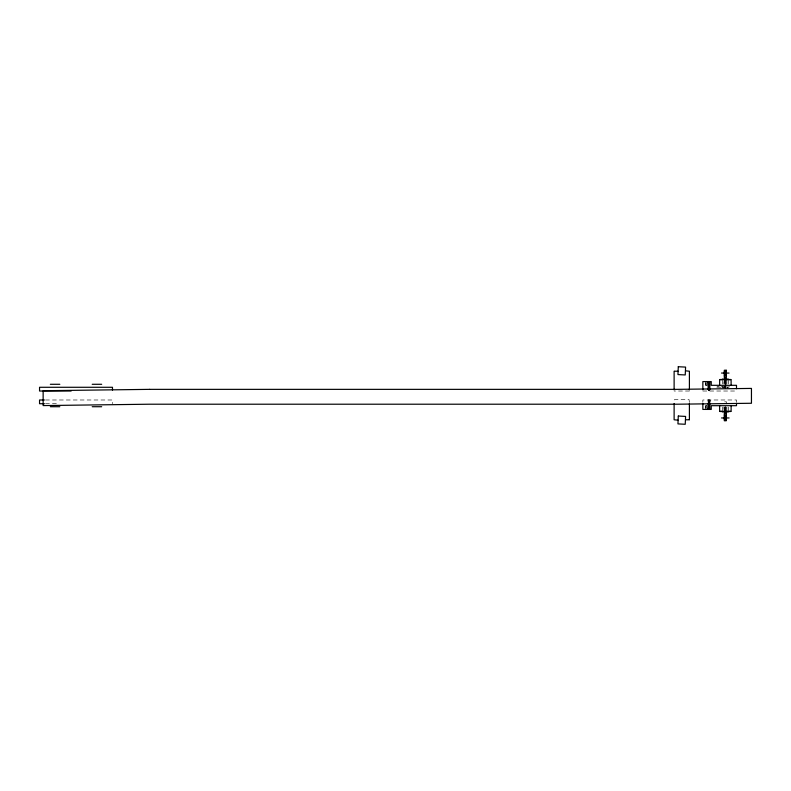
<?xml version="1.0" encoding="UTF-8"?>
<svg xmlns="http://www.w3.org/2000/svg" width="791" height="791" viewBox="0 0 791 791"><rect width="100%" height="100%" fill="white"/><g stroke="black" fill="none" stroke-linecap="round" stroke-linejoin="round"><path stroke-width="0.59" stroke-dasharray="3.96 2.97" d="M724.704 411.854L724.704 407.147M725.288 410.925L725.288 407.286M725.288 381.282L725.288 388.559L725.288 380.075M725.446 409.669L725.446 407.266M708.341 402.263L708.341 399.979M722.45 387.046L723.182 387.6M727.572 387.6L728.303 387.046M726.089 386.532L716.992 386.532M689.406 391.021L674.12 391.021M724.942 382.063L725.634 382.063M724.942 382.656L725.634 382.656M707.055 385.316L705.641 385.316L705.641 381.578M716.814 387.214L726.118 387.214M702.853 391.021L736.5 391.021M45.502 399.989L112.48 399.989L112.48 403.717M45.502 403.717L57.783 403.717M707.055 405.684L705.641 405.684L705.641 409.422M724.942 408.344L725.634 408.344M724.942 408.937L725.634 408.937M736.5 402.263L736.5 399.979L702.853 399.979L702.853 402.342M729.164 386.394L729.164 387.046L721.58 387.046L721.58 386.394M728.343 380.352L728.343 383.981M728.343 407.019L728.343 410.648M727.591 387.046L727.582 388.559M726.87 380.352L726.87 383.981M726.87 407.019L726.87 410.648M726.494 403.954L726.494 401.838L724.259 401.838L724.259 403.954M726.039 381.321L726.039 387.382M726.039 407.147L726.039 409.679M725.693 381.499L725.693 387.382M725.693 407.147L725.693 409.501M725.634 381.213L725.634 384.129M725.634 406.871L725.634 409.787M725.456 381.213L725.446 388.559M725.396 407.147L725.456 409.787M725.288 406.871L725.288 409.718M725.11 381.213L725.05 387.382M725.11 406.712L725.11 409.787M724.942 381.213L724.942 384.129M724.942 406.871L724.942 409.787M724.704 379.146L724.704 388.559M724.704 407.197L724.704 409.669M723.884 381.559L723.884 383.981M723.884 407.019L723.884 409.441M723.162 387.046L723.162 388.559M722.41 380.352L722.41 383.981M722.41 407.019L722.41 410.648M710.259 399.979L710.259 402.342M709.725 399.979L709.725 402.342M709.537 399.979L709.537 402.342M709.349 399.979L709.349 402.342M709.171 399.979L709.171 402.342M709.003 399.979L709.003 402.342M708.845 399.979L708.845 402.342M708.696 399.979L708.558 402.342M708.439 399.979L708.439 402.342M708.074 399.979L708.074 402.342M706.264 382.508L706.264 385.316M706.264 405.684L706.264 408.492M705.799 381.578L705.799 385.316M705.799 405.684L705.799 409.422M689.406 402.451L689.06 399.613L674.476 399.613L674.12 402.312"/><path stroke-width="1.19" d="M708.331 409.422L708.341 403.4M725.298 410.984L726.039 411.854L726.039 410.905M725.298 380.016L726 379.146L726.039 380.095M729.025 373.075L721.481 373.045M721.481 417.955L729.094 417.955M685.589 370.841L689.406 371.216L689.406 389.854M674.476 371.216L677.946 371.216M724.319 371.286L726.247 371.286M724.319 372.601L726.247 372.601M724.319 373.599L726.247 373.599M724.319 374.875L726.247 374.875M724.319 375.913L726.247 375.913M724.942 378.751L725.634 378.751M722.331 379.146L728.412 379.146M719.958 379.492L730.785 379.492M724.942 379.799L725.634 379.799M50.347 384.288L59.819 384.288M92.211 384.288L101.683 384.288M708.341 389.874L708.143 381.578M71.15 391.021L39.55 391.021L39.55 387.283L112.48 387.283L112.48 390.082M44.415 399.989L39.55 399.989L39.55 403.717L44.415 403.717M708.331 405.684L708.143 409.422M50.347 406.712L59.819 406.712M92.211 406.712L101.683 406.712M724.942 411.201L725.634 411.201M719.958 411.508L730.785 411.508M722.331 411.854L728.412 411.854M724.942 412.249L725.634 412.249M724.319 415.087L726.247 415.087M724.319 416.125L726.247 416.125M724.319 417.401L726.247 417.401M724.319 418.399L726.247 418.399M724.319 419.714L726.247 419.714M685.589 419.784L689.06 419.784M677.946 420.159L674.12 419.784L674.12 403.479M736.5 388.737L736.5 385.316L711.247 385.316L711.247 381.578L702.853 381.578L702.853 389.834M736.5 403.4L736.5 405.684L711.247 405.684L711.247 409.422L702.853 409.422L702.853 403.519M731.111 385.286L731.111 379.71L719.642 379.71L719.642 385.286M731.111 405.714L731.111 411.29L719.642 411.29L719.642 405.714M725.634 377.712L725.634 380.184M725.634 410.816L725.634 413.288M725.288 378.751L725.288 380.184M725.288 410.816L725.288 412.249M724.942 371.908L724.942 374.252M724.942 377.712L724.942 380.184M724.942 410.816L724.942 413.288M724.942 416.748L724.942 419.092M709.725 381.578L709.725 389.834M709.725 403.519L709.725 409.422M709.537 381.578L709.537 389.834M709.537 403.519L709.537 409.422M709.349 381.578L709.349 389.834M709.349 403.519L709.349 409.422M709.171 381.578L709.171 389.834M709.171 403.519L709.171 409.422M709.003 381.578L709.003 389.834M709.003 403.519L709.003 409.422M708.845 381.578L708.845 389.834M708.845 403.519L708.845 409.422M708.696 381.578L708.558 389.834M708.696 403.519L708.558 409.422M708.439 381.578L708.439 389.834M708.439 403.519L708.439 409.422M708.331 381.578L708.331 385.316M689.406 403.479L689.406 419.784M674.12 371.216L674.12 389.854M678.292 366.727L677.946 374.578L685.233 374.954L685.589 367.103L678.292 366.727M678.292 416.046L677.946 423.897L685.233 424.273L685.589 416.422L678.292 416.046M149.568 389.36L43.139 390.724L43.139 405.575L149.568 404.211L677.145 404.211L751.45 403.262L751.45 388.411L677.145 389.36L149.568 389.36M726.247 370.237L724.319 370.237L724.319 377.712L726.247 377.712L726.247 370.237M726.247 413.288L724.319 413.288L724.319 420.763L726.247 420.763L726.247 413.288"/></g></svg>
